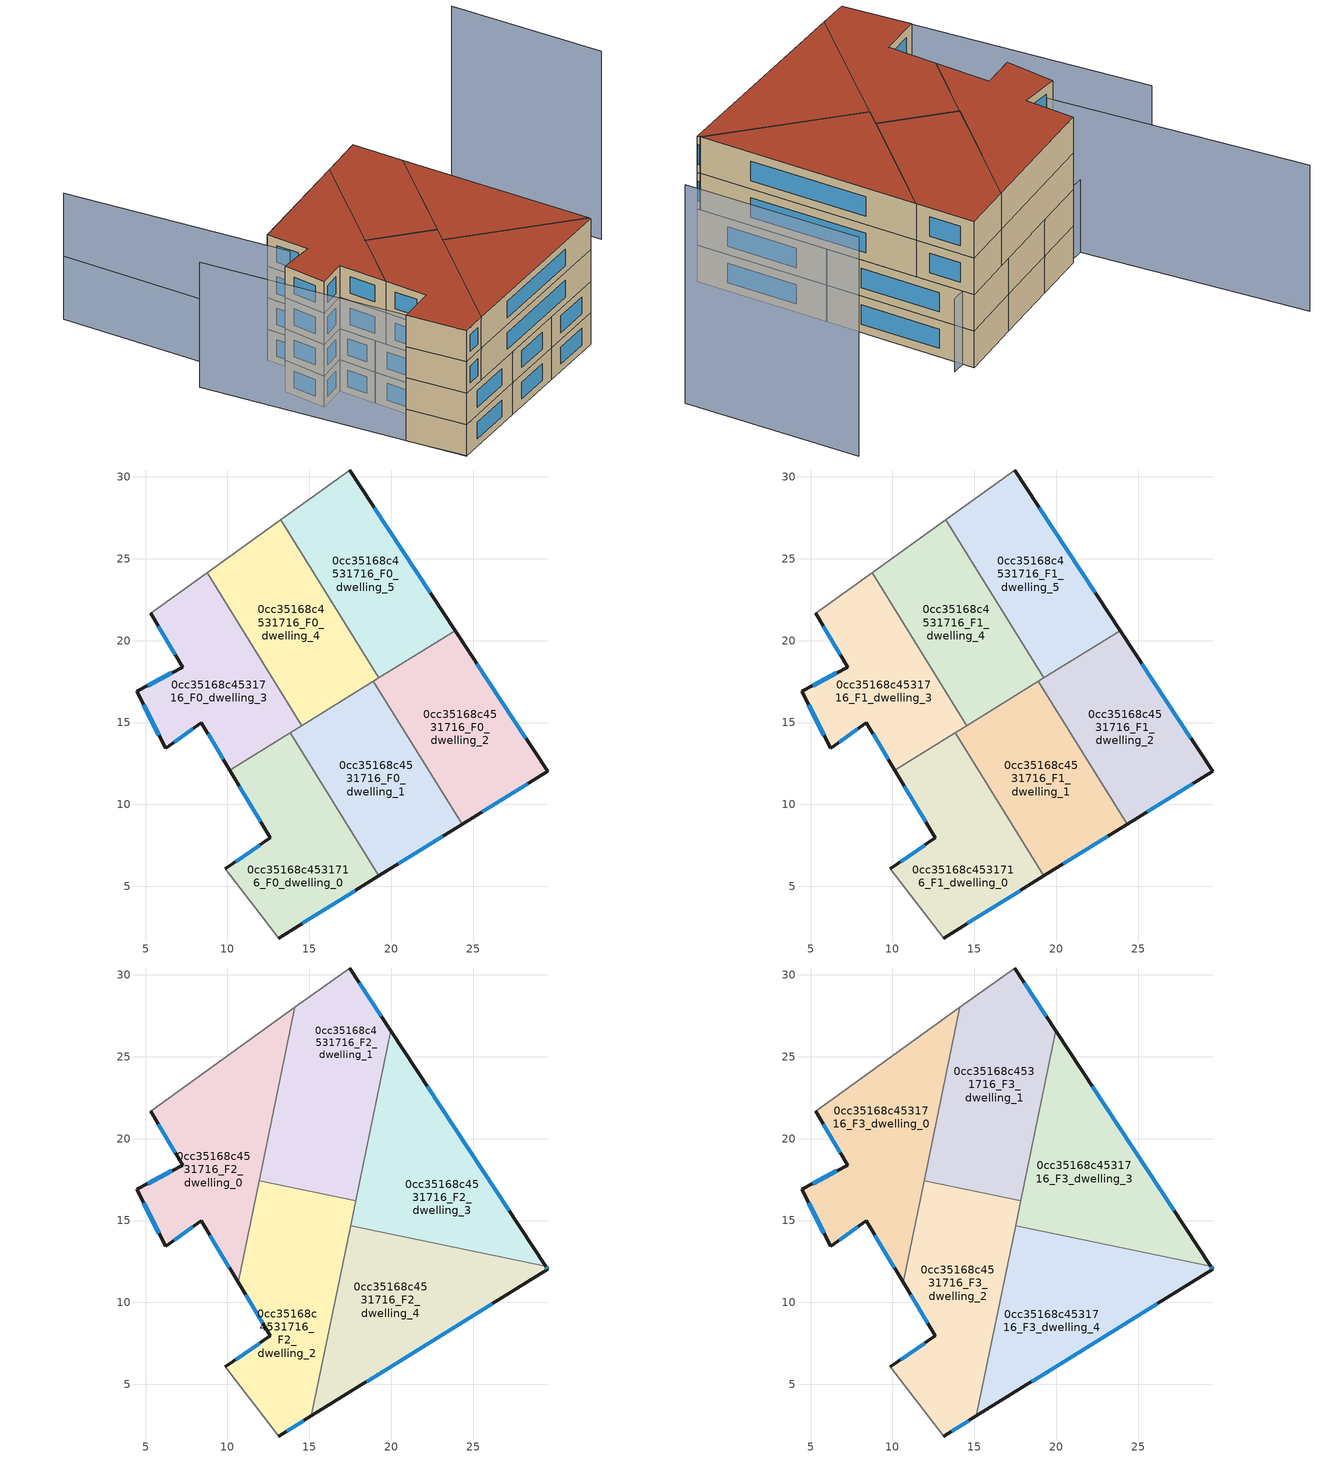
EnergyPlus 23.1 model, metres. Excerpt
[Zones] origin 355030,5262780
0cc35168c4531716_F0_dwelling_0
 floor ground (EU_floor_Construction): 13.82,14.37 19.24,5.63 13.14,1.85 9.86,6.06 12.62,7.96 10.14,12.08 z0
 wall outside (EU_wall_Construction): 13.14,1.85 19.24,5.63 / 10.14,12.08 12.62,7.96 9.86,6.06 z0:3
 wall adiabatic (EU_wall_Construction): 9.86,6.06 13.14,1.85 z0:3
 wall to 0cc35168c4531716_F0_dwelling_1 (EU_wall_Construction): 19.24,5.63 13.82,14.37 z0:3
 wall to 0cc35168c4531716_F0_dwelling_3 (EU_wall_Construction): 13.82,14.37 10.14,12.08 z0:3
 window (EU_Window_Construction): 14.58,2.74 17.81,4.74 / 11.97,7.52 10.51,6.51 / 10.72,11.12 12.04,8.93 z0.7:2.3
0cc35168c4531716_F0_dwelling_1
 floor ground (EU_floor_Construction): 18.92,17.53 24.34,8.79 19.24,5.63 13.82,14.37 z0
 wall outside (EU_wall_Construction): 19.24,5.63 24.34,8.79 z0:3
 wall to 0cc35168c4531716_F0_dwelling_2 (EU_wall_Construction): 24.34,8.79 18.92,17.53 z0:3
 wall to 0cc35168c4531716_F0_dwelling_4 (EU_wall_Construction): 18.92,17.53 14.55,14.82 z0:3
 wall to 0cc35168c4531716_F0_dwelling_3 (EU_wall_Construction): 14.55,14.82 13.82,14.37 z0:3
 window (EU_Window_Construction): 20.44,6.38 23.14,8.05 z0.7:2.3
0cc35168c4531716_F0_dwelling_2
 floor ground (EU_floor_Construction): 23.9,20.62 29.54,12.03 24.34,8.79 18.92,17.53 z0
 wall outside (EU_wall_Construction): 24.34,8.79 29.54,12.03 23.9,20.62 z0:3
 wall to 0cc35168c4531716_F0_dwelling_5 (EU_wall_Construction): 23.9,20.62 19.23,17.72 z0:3
 wall to 0cc35168c4531716_F0_dwelling_4 (EU_wall_Construction): 19.23,17.72 18.92,17.53 z0:3
 window (EU_Window_Construction): 28.22,14.04 25.22,18.6 / 25.56,9.55 28.32,11.27 z0.7:2.3
0cc35168c4531716_F0_dwelling_3
 floor ground (EU_floor_Construction): 8.76,24.15 14.55,14.82 10.14,12.08 8.41,14.99 6.23,13.42 4.47,16.92 7.27,18.37 5.31,21.67 z0
 wall outside (EU_wall_Construction): 5.31,21.67 7.27,18.37 4.47,16.92 6.23,13.42 8.41,14.99 10.14,12.08 z0:3
 wall adiabatic (EU_wall_Construction): 8.76,24.15 5.31,21.67 z0:3
 wall to 0cc35168c4531716_F0_dwelling_4 (EU_wall_Construction): 14.55,14.82 8.76,24.15 z0:3
 window (EU_Window_Construction): 5.77,20.89 6.81,19.14 / 8.81,14.3 9.74,12.77 / 6.74,13.78 7.89,14.62 / 4.89,16.09 5.81,14.24 / 6.61,18.03 5.13,17.26 z0.7:2.3
0cc35168c4531716_F0_dwelling_4
 floor ground (EU_floor_Construction): 13.24,27.38 19.23,17.72 14.55,14.82 8.76,24.15 z0
 wall adiabatic (EU_wall_Construction): 13.24,27.38 8.76,24.15 z0:3
 wall to 0cc35168c4531716_F0_dwelling_5 (EU_wall_Construction): 19.23,17.72 13.24,27.38 z0:3
0cc35168c4531716_F0_dwelling_5
 floor ground (EU_floor_Construction): 17.45,30.42 23.9,20.62 19.23,17.72 13.24,27.38 z0
 wall outside (EU_wall_Construction): 23.9,20.62 17.45,30.42 z0:3
 wall adiabatic (EU_wall_Construction): 17.45,30.42 13.24,27.38 z0:3
 window (EU_Window_Construction): 22.38,22.92 18.97,28.12 z0.7:2.3
0cc35168c4531716_F1_dwelling_0
 floor to 0cc35168c4531716_F0_dwelling_0 (EU_floor_Construction): 13.82,14.37 19.24,5.63 13.14,1.85 9.86,6.06 12.62,7.96 10.14,12.08 z3
 wall outside (EU_wall_Construction): 13.14,1.85 19.24,5.63 / 10.14,12.08 12.62,7.96 9.86,6.06 z3:6
 wall adiabatic (EU_wall_Construction): 9.86,6.06 13.14,1.85 z3:6
 wall to 0cc35168c4531716_F1_dwelling_1 (EU_wall_Construction): 19.24,5.63 13.82,14.37 z3:6
 wall to 0cc35168c4531716_F1_dwelling_3 (EU_wall_Construction): 13.82,14.37 10.14,12.08 z3:6
 window (EU_Window_Construction): 14.58,2.74 17.81,4.74 / 11.97,7.52 10.51,6.51 / 10.72,11.12 12.04,8.93 z3.7:5.3
0cc35168c4531716_F1_dwelling_1
 floor to 0cc35168c4531716_F0_dwelling_1 (EU_floor_Construction): 18.92,17.53 24.34,8.79 19.24,5.63 13.82,14.37 z3
 wall outside (EU_wall_Construction): 19.24,5.63 24.34,8.79 z3:6
 wall to 0cc35168c4531716_F1_dwelling_2 (EU_wall_Construction): 24.34,8.79 18.92,17.53 z3:6
 wall to 0cc35168c4531716_F1_dwelling_4 (EU_wall_Construction): 18.92,17.53 14.55,14.82 z3:6
 wall to 0cc35168c4531716_F1_dwelling_3 (EU_wall_Construction): 14.55,14.82 13.82,14.37 z3:6
 window (EU_Window_Construction): 20.44,6.38 23.14,8.05 z3.7:5.3
 ceiling adiabatic (EU_roof_Construction): 24.34,8.79 21.15,13.92 17.51,14.67 16.54,9.98 19.24,5.63 z6
0cc35168c4531716_F1_dwelling_2
 floor to 0cc35168c4531716_F0_dwelling_2 (EU_floor_Construction): 23.9,20.62 29.54,12.03 24.34,8.79 18.92,17.53 z3
 wall outside (EU_wall_Construction): 24.34,8.79 29.54,12.03 23.9,20.62 z3:6
 wall to 0cc35168c4531716_F1_dwelling_5 (EU_wall_Construction): 23.9,20.62 19.23,17.72 z3:6
 wall to 0cc35168c4531716_F1_dwelling_4 (EU_wall_Construction): 19.23,17.72 18.92,17.53 z3:6
 window (EU_Window_Construction): 28.22,14.04 25.22,18.6 / 25.56,9.55 28.32,11.27 z3.7:5.3
0cc35168c4531716_F1_dwelling_3
 floor to 0cc35168c4531716_F0_dwelling_3 (EU_floor_Construction): 8.76,24.15 14.55,14.82 10.14,12.08 8.41,14.99 6.23,13.42 4.47,16.92 7.27,18.37 5.31,21.67 z3
 wall outside (EU_wall_Construction): 5.31,21.67 7.27,18.37 4.47,16.92 6.23,13.42 8.41,14.99 10.14,12.08 z3:6
 wall adiabatic (EU_wall_Construction): 8.76,24.15 5.31,21.67 z3:6
 wall to 0cc35168c4531716_F1_dwelling_4 (EU_wall_Construction): 14.55,14.82 8.76,24.15 z3:6
 window (EU_Window_Construction): 5.77,20.89 6.81,19.14 / 8.81,14.3 9.74,12.77 / 6.74,13.78 7.89,14.62 / 4.89,16.09 5.81,14.24 / 6.61,18.03 5.13,17.26 z3.7:5.3
0cc35168c4531716_F1_dwelling_4
 floor to 0cc35168c4531716_F0_dwelling_4 (EU_floor_Construction): 13.24,27.38 19.23,17.72 14.55,14.82 8.76,24.15 z3
 wall adiabatic (EU_wall_Construction): 13.24,27.38 8.76,24.15 z3:6
 wall to 0cc35168c4531716_F1_dwelling_5 (EU_wall_Construction): 19.23,17.72 13.24,27.38 z3:6
0cc35168c4531716_F1_dwelling_5
 floor to 0cc35168c4531716_F0_dwelling_5 (EU_floor_Construction): 17.45,30.42 23.9,20.62 19.23,17.72 13.24,27.38 z3
 wall outside (EU_wall_Construction): 23.9,20.62 17.45,30.42 z3:6
 wall adiabatic (EU_wall_Construction): 17.45,30.42 13.24,27.38 z3:6
 window (EU_Window_Construction): 22.38,22.92 18.97,28.12 z3.7:5.3
0cc35168c4531716_F2_dwelling_0
 floor to 0cc35168c4531716_F1_dwelling_3 (EU_floor_Construction): 8.76,24.15 12.18,18.63 10.93,12.57 10.14,12.09 8.41,14.99 6.23,13.42 4.47,16.92 7.27,18.37 5.31,21.67 z6
 floor to 0cc35168c4531716_F1_dwelling_0 (EU_floor_Construction): 10.93,12.57 10.65,11.24 10.14,12.09 z6
 floor to 0cc35168c4531716_F1_dwelling_5 (EU_floor_Construction): 14.12,28.02 13.8,26.47 13.24,27.38 z6
 floor to 0cc35168c4531716_F1_dwelling_4 (EU_floor_Construction): 13.24,27.38 13.8,26.47 12.18,18.63 8.76,24.15 z6
 wall outside (EU_wall_Construction): 5.31,21.67 7.27,18.37 4.47,16.92 6.23,13.42 8.41,14.99 10.65,11.24 z6:9
 wall adiabatic (EU_wall_Construction): 14.12,28.02 5.31,21.67 z6:9
 wall to 0cc35168c4531716_F2_dwelling_1 (EU_wall_Construction): 11.93,17.42 14.12,28.02 z6:9
 wall to 0cc35168c4531716_F2_dwelling_2 (EU_wall_Construction): 10.65,11.24 11.93,17.42 z6:9
 window (EU_Window_Construction): 6.61,18.03 5.13,17.26 / 5.77,20.89 6.81,19.14 / 8.93,14.11 10.13,12.12 / 6.74,13.78 7.89,14.62 / 4.89,16.09 5.81,14.24 z6.7:8.3
0cc35168c4531716_F2_dwelling_1
 floor to 0cc35168c4531716_F1_dwelling_5 (EU_floor_Construction): 17.45,30.42 19.97,26.58 18.42,19.04 13.8,26.47 14.12,28.02 z6
 floor to 0cc35168c4531716_F1_dwelling_4 (EU_floor_Construction): 13.8,26.47 18.42,19.04 17.98,16.95 17.04,16.36 13.08,17.18 12.18,18.63 z6
 floor to 0cc35168c4531716_F1_dwelling_1 (EU_floor_Construction): 17.98,16.95 17.83,16.2 17.04,16.36 z6
 floor to 0cc35168c4531716_F1_dwelling_3 (EU_floor_Construction): 12.18,18.63 13.08,17.18 11.93,17.42 z6
 wall outside (EU_wall_Construction): 19.97,26.58 17.45,30.42 z6:9
 wall to 0cc35168c4531716_F2_dwelling_2 (EU_wall_Construction): 11.93,17.42 17.83,16.2 z6:9
 wall adiabatic (EU_wall_Construction): 17.45,30.42 14.12,28.02 z6:9
 wall to 0cc35168c4531716_F2_dwelling_3 (EU_wall_Construction): 17.83,16.2 19.97,26.58 z6:9
 window (EU_Window_Construction): 19.38,27.48 18.04,29.52 z6.7:8.3
0cc35168c4531716_F2_dwelling_2
 floor to 0cc35168c4531716_F1_dwelling_0 (EU_floor_Construction): 13.82,14.37 16.54,9.99 15.11,3.07 13.14,1.85 9.86,6.06 12.62,7.96 10.65,11.24 10.93,12.57 z6
 floor to 0cc35168c4531716_F1_dwelling_1 (EU_floor_Construction): 17.83,16.2 16.54,9.99 13.82,14.37 17.04,16.36 z6
 floor to 0cc35168c4531716_F1_dwelling_3 (EU_floor_Construction): 13.08,17.18 14.55,14.82 10.93,12.57 11.93,17.42 z6
 floor to 0cc35168c4531716_F1_dwelling_4 (EU_floor_Construction): 17.04,16.36 14.55,14.82 13.08,17.18 z6
 wall outside (EU_wall_Construction): 10.65,11.24 12.62,7.96 9.86,6.06 / 13.14,1.85 15.11,3.07 z6:9
 wall adiabatic (EU_wall_Construction): 9.86,6.06 13.14,1.85 z6:9
 wall to 0cc35168c4531716_F2_dwelling_4 (EU_wall_Construction): 15.11,3.07 17.51,14.67 z6:9
 wall to 0cc35168c4531716_F2_dwelling_3 (EU_wall_Construction): 17.51,14.67 17.83,16.2 z6:9
 window (EU_Window_Construction): 11.97,7.52 10.51,6.51 / 11.11,10.47 12.16,8.73 / 13.61,2.13 14.65,2.78 z6.7:8.3
0cc35168c4531716_F2_dwelling_3
 floor to 0cc35168c4531716_F1_dwelling_2 (EU_floor_Construction): 23.89,20.62 29.42,12.21 21.15,13.92 18.92,17.53 z6
 floor to 0cc35168c4531716_F1_dwelling_5 (EU_floor_Construction): 19.97,26.58 23.89,20.62 19.23,17.72 18.42,19.04 z6
 floor to 0cc35168c4531716_F1_dwelling_4 (EU_floor_Construction): 18.42,19.04 19.23,17.72 17.98,16.95 z6
 floor to 0cc35168c4531716_F1_dwelling_1 (EU_floor_Construction): 18.92,17.53 21.15,13.92 17.51,14.67 17.98,16.95 z6
 wall outside (EU_wall_Construction): 29.42,12.21 19.97,26.58 z6:9
 wall to 0cc35168c4531716_F2_dwelling_4 (EU_wall_Construction): 17.51,14.67 29.42,12.21 z6:9
 window (EU_Window_Construction): 27.2,15.59 22.19,23.21 z6.7:8.3
0cc35168c4531716_F2_dwelling_4
 floor to 0cc35168c4531716_F1_dwelling_0 (EU_floor_Construction): 16.54,9.98 19.24,5.63 15.11,3.07 z6
 floor to 0cc35168c4531716_F1_dwelling_2 (EU_floor_Construction): 29.42,12.21 29.54,12.03 24.34,8.79 21.15,13.92 z6
 floor adiabatic (EU_floor_Construction): 21.15,13.92 24.34,8.79 19.24,5.63 16.54,9.98 17.51,14.67 z6
 wall outside (EU_wall_Construction): 15.11,3.07 29.54,12.03 29.42,12.21 z6:9
 window (EU_Window_Construction): 29.51,12.07 29.45,12.17 / 18.5,5.17 26.15,9.92 z6.7:8.3
0cc35168c4531716_F3_dwelling_0
 floor to 0cc35168c4531716_F2_dwelling_0 (EU_floor_Construction): 14.12,28.02 10.65,11.24 8.41,14.99 6.23,13.42 4.47,16.92 7.27,18.37 5.31,21.67 z9
 wall outside (EU_wall_Construction): 5.31,21.67 7.27,18.37 4.47,16.92 6.23,13.42 8.41,14.99 10.65,11.24 z9:12
 wall adiabatic (EU_wall_Construction): 14.12,28.02 5.31,21.67 z9:12
 wall to 0cc35168c4531716_F3_dwelling_1 (EU_wall_Construction): 11.93,17.42 14.12,28.02 z9:12
 wall to 0cc35168c4531716_F3_dwelling_2 (EU_wall_Construction): 10.65,11.24 11.93,17.42 z9:12
 window (EU_Window_Construction): 6.61,18.03 5.13,17.26 / 5.77,20.89 6.81,19.14 / 8.93,14.11 10.13,12.12 / 6.74,13.78 7.89,14.62 / 4.89,16.09 5.81,14.24 z9.7:11.3
 roof outside (EU_roof_Construction): 10.65,11.24 14.12,28.02 5.31,21.67 7.27,18.37 4.47,16.92 6.23,13.42 8.41,14.99 z12
0cc35168c4531716_F3_dwelling_1
 floor to 0cc35168c4531716_F2_dwelling_1 (EU_floor_Construction): 17.45,30.42 19.97,26.58 17.83,16.2 11.93,17.42 14.12,28.02 z9
 wall outside (EU_wall_Construction): 19.97,26.58 17.45,30.42 z9:12
 wall to 0cc35168c4531716_F3_dwelling_2 (EU_wall_Construction): 11.93,17.42 17.83,16.2 z9:12
 wall adiabatic (EU_wall_Construction): 17.45,30.42 14.12,28.02 z9:12
 wall to 0cc35168c4531716_F3_dwelling_3 (EU_wall_Construction): 17.83,16.2 19.97,26.58 z9:12
 window (EU_Window_Construction): 19.38,27.48 18.04,29.52 z9.7:11.3
 roof outside (EU_roof_Construction): 17.83,16.2 19.97,26.58 17.45,30.42 14.12,28.02 11.93,17.42 z12
0cc35168c4531716_F3_dwelling_2
 floor to 0cc35168c4531716_F2_dwelling_2 (EU_floor_Construction): 17.83,16.2 15.11,3.07 13.14,1.85 9.86,6.06 12.62,7.96 10.65,11.24 11.93,17.42 z9
 wall outside (EU_wall_Construction): 10.65,11.24 12.62,7.96 9.86,6.06 / 13.14,1.85 15.11,3.07 z9:12
 wall adiabatic (EU_wall_Construction): 9.86,6.06 13.14,1.85 z9:12
 wall to 0cc35168c4531716_F3_dwelling_4 (EU_wall_Construction): 15.11,3.07 17.51,14.67 z9:12
 wall to 0cc35168c4531716_F3_dwelling_3 (EU_wall_Construction): 17.51,14.67 17.83,16.2 z9:12
 window (EU_Window_Construction): 11.97,7.52 10.51,6.51 / 11.11,10.47 12.16,8.73 / 13.61,2.13 14.65,2.78 z9.7:11.3
 roof outside (EU_roof_Construction): 15.11,3.07 17.83,16.2 11.93,17.42 10.65,11.24 12.62,7.96 9.86,6.06 13.14,1.85 z12
0cc35168c4531716_F3_dwelling_3
 floor to 0cc35168c4531716_F2_dwelling_3 (EU_floor_Construction): 19.97,26.58 29.42,12.21 17.51,14.67 z9
 wall outside (EU_wall_Construction): 29.42,12.21 19.97,26.58 z9:12
 wall to 0cc35168c4531716_F3_dwelling_4 (EU_wall_Construction): 17.51,14.67 29.42,12.21 z9:12
 window (EU_Window_Construction): 27.2,15.59 22.19,23.21 z9.7:11.3
 roof outside (EU_roof_Construction): 29.42,12.21 19.97,26.58 17.51,14.67 z12
0cc35168c4531716_F3_dwelling_4
 floor to 0cc35168c4531716_F2_dwelling_4 (EU_floor_Construction): 29.42,12.21 29.54,12.03 15.11,3.07 17.51,14.67 z9
 wall outside (EU_wall_Construction): 15.11,3.07 29.54,12.03 29.42,12.21 z9:12
 window (EU_Window_Construction): 29.51,12.07 29.45,12.17 / 18.5,5.17 26.15,9.92 z9.7:11.3
 roof outside (EU_roof_Construction): 29.54,12.03 29.42,12.21 17.51,14.67 15.11,3.07 z12
shading: -1.34,20.57 13.14,1.84 / -6.46,34.56 5.8,18.7 z0:12; 18.88,30.26 3.05,19.92 / 3.05,19.92 -6.48,34.51 z0:6; 37.28,25.4 29.64,36.8 z0:18
[Building]
EU S2 Campaign: North Axis=0; Terrain=City; Solar Distribution=FullExterior
[Site:Location]
Budapest.Ferenc.Liszt.Intl.AP: Latitude=47.437; Longitude=19.256; Time Zone=1; Elevation=185
[SizingPeriod:WeatherFileDays]
AnnualSizingPeriod: Begin Month=1; Begin Day of Month=1; End Month=12; End Day of Month=31; Day of Week for Start Day=Monday; Use Weather File Daylight Saving Period=No; Use Weather File Rain and Snow Indicators=No
[MATERIAL]
EU_InternalMass_Material: Roughness=MediumRough; Thickness=0.1; Conductivity=1; Density=1800; Specific Heat=900; Thermal Absorptance=0.9; Solar Absorptance=0.7; Visible Absorptance=0.7
[MATERIAL:NOMASS] Roughness=MediumRough; Thermal Absorptance=0.9; Solar Absorptance=0.7; Visible Absorptance=0.7
Name | Thermal Resistance
EU_wall_NoMass | 0.832559
EU_roof_NoMass | 1.39638
EU_floor_NoMass | 0.872794
[WINDOWMATERIAL:SIMPLEGLAZINGSYSTEM]
EU_Window_SimpleGlazing: UFactor=2.79869; Solar Heat Gain Coefficient=0.75; Visible Transmittance=0.75
[CONSTRUCTION]
EU_wall_Construction: EU_wall_NoMass
EU_roof_Construction: EU_roof_NoMass
EU_floor_Construction: EU_floor_NoMass
EU_Window_Construction: EU_Window_SimpleGlazing
EU_InternalMass_Construction: EU_InternalMass_Material
[ZONE] Type=1; Multiplier=1; Ceiling Height=autocalculate; Floor Area=autocalculate; Part of Total Floor Area=Yes
Name | Volume
0cc35168c4531716_F0_dwelling_0; 0cc35168c4531716_F1_dwelling_0 | 184.846
0cc35168c4531716_F2_dwelling_0; 0cc35168c4531716_F3_dwelling_0 | 221.808
0cc35168c4531716_F0_dwelling_1; 0cc35168c4531716_F1_dwelling_1 | 184.818
0cc35168c4531716_F2_dwelling_1; 0cc35168c4531716_F3_dwelling_1 | 221.787
0cc35168c4531716_F0_dwelling_2; 0cc35168c4531716_F1_dwelling_2 | 184.841
0cc35168c4531716_F2_dwelling_2; 0cc35168c4531716_F3_dwelling_2 | 221.791
0cc35168c4531716_F0_dwelling_3; 0cc35168c4531716_F1_dwelling_3 | 184.829
0cc35168c4531716_F2_dwelling_3; 0cc35168c4531716_F3_dwelling_3 | 221.789
0cc35168c4531716_F0_dwelling_4; 0cc35168c4531716_F1_dwelling_4 | 184.83
0cc35168c4531716_F2_dwelling_4; 0cc35168c4531716_F3_dwelling_4 | 221.813
0cc35168c4531716_F0_dwelling_5; 0cc35168c4531716_F1_dwelling_5 | 184.819
[INTERNALMASS] Construction=EU_InternalMass_Construction
Name | Zone or ZoneList | Surface Area
0cc35168c4531716_F0_dwelling_0_EU_InternalMass | 0cc35168c4531716_F0_dwelling_0 | 61.6151
0cc35168c4531716_F0_dwelling_1_EU_InternalMass | 0cc35168c4531716_F0_dwelling_1 | 61.606
0cc35168c4531716_F0_dwelling_2_EU_InternalMass | 0cc35168c4531716_F0_dwelling_2 | 61.6136
0cc35168c4531716_F0_dwelling_3_EU_InternalMass | 0cc35168c4531716_F0_dwelling_3 | 61.6096
0cc35168c4531716_F0_dwelling_4_EU_InternalMass | 0cc35168c4531716_F0_dwelling_4 | 61.6102
0cc35168c4531716_F0_dwelling_5_EU_InternalMass | 0cc35168c4531716_F0_dwelling_5 | 61.6063
0cc35168c4531716_F1_dwelling_0_EU_InternalMass | 0cc35168c4531716_F1_dwelling_0 | 61.6151
0cc35168c4531716_F1_dwelling_1_EU_InternalMass | 0cc35168c4531716_F1_dwelling_1 | 61.606
0cc35168c4531716_F1_dwelling_2_EU_InternalMass | 0cc35168c4531716_F1_dwelling_2 | 61.6136
0cc35168c4531716_F1_dwelling_3_EU_InternalMass | 0cc35168c4531716_F1_dwelling_3 | 61.6096
0cc35168c4531716_F1_dwelling_4_EU_InternalMass | 0cc35168c4531716_F1_dwelling_4 | 61.6102
0cc35168c4531716_F1_dwelling_5_EU_InternalMass | 0cc35168c4531716_F1_dwelling_5 | 61.6063
0cc35168c4531716_F2_dwelling_0_EU_InternalMass | 0cc35168c4531716_F2_dwelling_0 | 73.9359
0cc35168c4531716_F2_dwelling_1_EU_InternalMass | 0cc35168c4531716_F2_dwelling_1 | 73.9299
0cc35168c4531716_F2_dwelling_2_EU_InternalMass | 0cc35168c4531716_F2_dwelling_2 | 73.9299
0cc35168c4531716_F2_dwelling_3_EU_InternalMass | 0cc35168c4531716_F2_dwelling_3 | 73.933
0cc35168c4531716_F2_dwelling_4_EU_InternalMass | 0cc35168c4531716_F2_dwelling_4 | 73.9401
0cc35168c4531716_F3_dwelling_0_EU_InternalMass | 0cc35168c4531716_F3_dwelling_0 | 73.9359
0cc35168c4531716_F3_dwelling_1_EU_InternalMass | 0cc35168c4531716_F3_dwelling_1 | 73.9299
0cc35168c4531716_F3_dwelling_2_EU_InternalMass | 0cc35168c4531716_F3_dwelling_2 | 73.9299
0cc35168c4531716_F3_dwelling_3_EU_InternalMass | 0cc35168c4531716_F3_dwelling_3 | 73.933
0cc35168c4531716_F3_dwelling_4_EU_InternalMass | 0cc35168c4531716_F3_dwelling_4 | 73.9401
[OTHEREQUIPMENT] Fuel Type=Electricity; Design Level Calculation Method=Watts/Area; Power per Zone Floor Area=1; Fraction Latent=0; Fraction Radiant=0; Fraction Lost=0; Carbon Dioxide Generation Rate=0; EndUse Subcategory=EU_Step8_InternalGains
Name | Zone or ZoneList or Space or SpaceList | Schedule
EU_Step8_InternalGain_0cc35168c4531716_F0_dwelling_0_f000 | 0cc35168c4531716_F0_dwelling_0 | EU_Step8_GainSchedule_0cc35168c4531716_F0_dwelling_0_f000
EU_Step8_InternalGain_0cc35168c4531716_F0_dwelling_1_f000 | 0cc35168c4531716_F0_dwelling_1 | EU_Step8_GainSchedule_0cc35168c4531716_F0_dwelling_1_f000
EU_Step8_InternalGain_0cc35168c4531716_F0_dwelling_2_f000 | 0cc35168c4531716_F0_dwelling_2 | EU_Step8_GainSchedule_0cc35168c4531716_F0_dwelling_2_f000
EU_Step8_InternalGain_0cc35168c4531716_F0_dwelling_3_f000 | 0cc35168c4531716_F0_dwelling_3 | EU_Step8_GainSchedule_0cc35168c4531716_F0_dwelling_3_f000
EU_Step8_InternalGain_0cc35168c4531716_F0_dwelling_4_f000 | 0cc35168c4531716_F0_dwelling_4 | EU_Step8_GainSchedule_0cc35168c4531716_F0_dwelling_4_f000
EU_Step8_InternalGain_0cc35168c4531716_F0_dwelling_5_f000 | 0cc35168c4531716_F0_dwelling_5 | EU_Step8_GainSchedule_0cc35168c4531716_F0_dwelling_5_f000
EU_Step8_InternalGain_0cc35168c4531716_F1_dwelling_0_f000 | 0cc35168c4531716_F1_dwelling_0 | EU_Step8_GainSchedule_0cc35168c4531716_F1_dwelling_0_f000
EU_Step8_InternalGain_0cc35168c4531716_F1_dwelling_1_f000 | 0cc35168c4531716_F1_dwelling_1 | EU_Step8_GainSchedule_0cc35168c4531716_F1_dwelling_1_f000
EU_Step8_InternalGain_0cc35168c4531716_F1_dwelling_2_f000 | 0cc35168c4531716_F1_dwelling_2 | EU_Step8_GainSchedule_0cc35168c4531716_F1_dwelling_2_f000
EU_Step8_InternalGain_0cc35168c4531716_F1_dwelling_3_f000 | 0cc35168c4531716_F1_dwelling_3 | EU_Step8_GainSchedule_0cc35168c4531716_F1_dwelling_3_f000
EU_Step8_InternalGain_0cc35168c4531716_F1_dwelling_4_f000 | 0cc35168c4531716_F1_dwelling_4 | EU_Step8_GainSchedule_0cc35168c4531716_F1_dwelling_4_f000
EU_Step8_InternalGain_0cc35168c4531716_F1_dwelling_5_f000 | 0cc35168c4531716_F1_dwelling_5 | EU_Step8_GainSchedule_0cc35168c4531716_F1_dwelling_5_f000
EU_Step8_InternalGain_0cc35168c4531716_F2_dwelling_0_f000 | 0cc35168c4531716_F2_dwelling_0 | EU_Step8_GainSchedule_0cc35168c4531716_F2_dwelling_0_f000
EU_Step8_InternalGain_0cc35168c4531716_F2_dwelling_1_f000 | 0cc35168c4531716_F2_dwelling_1 | EU_Step8_GainSchedule_0cc35168c4531716_F2_dwelling_1_f000
EU_Step8_InternalGain_0cc35168c4531716_F2_dwelling_2_f000 | 0cc35168c4531716_F2_dwelling_2 | EU_Step8_GainSchedule_0cc35168c4531716_F2_dwelling_2_f000
EU_Step8_InternalGain_0cc35168c4531716_F2_dwelling_3_f000 | 0cc35168c4531716_F2_dwelling_3 | EU_Step8_GainSchedule_0cc35168c4531716_F2_dwelling_3_f000
EU_Step8_InternalGain_0cc35168c4531716_F2_dwelling_4_f000 | 0cc35168c4531716_F2_dwelling_4 | EU_Step8_GainSchedule_0cc35168c4531716_F2_dwelling_4_f000
EU_Step8_InternalGain_0cc35168c4531716_F3_dwelling_0_f000 | 0cc35168c4531716_F3_dwelling_0 | EU_Step8_GainSchedule_0cc35168c4531716_F3_dwelling_0_f000
EU_Step8_InternalGain_0cc35168c4531716_F3_dwelling_1_f000 | 0cc35168c4531716_F3_dwelling_1 | EU_Step8_GainSchedule_0cc35168c4531716_F3_dwelling_1_f000
EU_Step8_InternalGain_0cc35168c4531716_F3_dwelling_2_f000 | 0cc35168c4531716_F3_dwelling_2 | EU_Step8_GainSchedule_0cc35168c4531716_F3_dwelling_2_f000
EU_Step8_InternalGain_0cc35168c4531716_F3_dwelling_3_f000 | 0cc35168c4531716_F3_dwelling_3 | EU_Step8_GainSchedule_0cc35168c4531716_F3_dwelling_3_f000
EU_Step8_InternalGain_0cc35168c4531716_F3_dwelling_4_f000 | 0cc35168c4531716_F3_dwelling_4 | EU_Step8_GainSchedule_0cc35168c4531716_F3_dwelling_4_f000
[ZONEVENTILATION:DESIGNFLOWRATE] Schedule=EU_AlwaysOn; Design Flow Rate Calculation Method=AirChanges/Hour; Air Changes per Hour=0.475469; Ventilation Type=Natural; Fan Pressure Rise=0; Fan Total Efficiency=1; Constant Term Coefficient=1; Temperature Term Coefficient=0; Velocity Term Coefficient=0; Velocity Squared Term Coefficient=0; Minimum Indoor Temperature=-100; Maximum Indoor Temperature=100; Delta Temperature=-100; Minimum Outdoor Temperature=-100; Maximum Outdoor Temperature=100; Maximum Wind Speed=40
Name | Zone or ZoneList or Space or SpaceList
EU_ConstantAir_0cc35168c4531716_F0_dwelling_0 | 0cc35168c4531716_F0_dwelling_0
EU_ConstantAir_0cc35168c4531716_F0_dwelling_1 | 0cc35168c4531716_F0_dwelling_1
EU_ConstantAir_0cc35168c4531716_F0_dwelling_2 | 0cc35168c4531716_F0_dwelling_2
EU_ConstantAir_0cc35168c4531716_F0_dwelling_3 | 0cc35168c4531716_F0_dwelling_3
EU_ConstantAir_0cc35168c4531716_F0_dwelling_4 | 0cc35168c4531716_F0_dwelling_4
EU_ConstantAir_0cc35168c4531716_F0_dwelling_5 | 0cc35168c4531716_F0_dwelling_5
EU_ConstantAir_0cc35168c4531716_F1_dwelling_0 | 0cc35168c4531716_F1_dwelling_0
EU_ConstantAir_0cc35168c4531716_F1_dwelling_1 | 0cc35168c4531716_F1_dwelling_1
EU_ConstantAir_0cc35168c4531716_F1_dwelling_2 | 0cc35168c4531716_F1_dwelling_2
EU_ConstantAir_0cc35168c4531716_F1_dwelling_3 | 0cc35168c4531716_F1_dwelling_3
EU_ConstantAir_0cc35168c4531716_F1_dwelling_4 | 0cc35168c4531716_F1_dwelling_4
EU_ConstantAir_0cc35168c4531716_F1_dwelling_5 | 0cc35168c4531716_F1_dwelling_5
EU_ConstantAir_0cc35168c4531716_F2_dwelling_0 | 0cc35168c4531716_F2_dwelling_0
EU_ConstantAir_0cc35168c4531716_F2_dwelling_1 | 0cc35168c4531716_F2_dwelling_1
EU_ConstantAir_0cc35168c4531716_F2_dwelling_2 | 0cc35168c4531716_F2_dwelling_2
EU_ConstantAir_0cc35168c4531716_F2_dwelling_3 | 0cc35168c4531716_F2_dwelling_3
EU_ConstantAir_0cc35168c4531716_F2_dwelling_4 | 0cc35168c4531716_F2_dwelling_4
EU_ConstantAir_0cc35168c4531716_F3_dwelling_0 | 0cc35168c4531716_F3_dwelling_0
EU_ConstantAir_0cc35168c4531716_F3_dwelling_1 | 0cc35168c4531716_F3_dwelling_1
EU_ConstantAir_0cc35168c4531716_F3_dwelling_2 | 0cc35168c4531716_F3_dwelling_2
EU_ConstantAir_0cc35168c4531716_F3_dwelling_3 | 0cc35168c4531716_F3_dwelling_3
EU_ConstantAir_0cc35168c4531716_F3_dwelling_4 | 0cc35168c4531716_F3_dwelling_4
[HVACTEMPLATE:THERMOSTAT] Constant Heating Setpoint=20; Constant Cooling Setpoint=50
EU_HeatOnly_0cc35168c4531716_F0_dwelling_0; EU_HeatOnly_0cc35168c4531716_F0_dwelling_1; EU_HeatOnly_0cc35168c4531716_F0_dwelling_2; EU_HeatOnly_0cc35168c4531716_F0_dwelling_3; EU_HeatOnly_0cc35168c4531716_F0_dwelling_4; EU_HeatOnly_0cc35168c4531716_F0_dwelling_5; EU_HeatOnly_0cc35168c4531716_F1_dwelling_0; EU_HeatOnly_0cc35168c4531716_F1_dwelling_1; EU_HeatOnly_0cc35168c4531716_F1_dwelling_2; EU_HeatOnly_0cc35168c4531716_F1_dwelling_3; EU_HeatOnly_0cc35168c4531716_F1_dwelling_4; EU_HeatOnly_0cc35168c4531716_F1_dwelling_5; EU_HeatOnly_0cc35168c4531716_F2_dwelling_0; EU_HeatOnly_0cc35168c4531716_F2_dwelling_1; EU_HeatOnly_0cc35168c4531716_F2_dwelling_2; EU_HeatOnly_0cc35168c4531716_F2_dwelling_3; EU_HeatOnly_0cc35168c4531716_F2_dwelling_4; EU_HeatOnly_0cc35168c4531716_F3_dwelling_0; EU_HeatOnly_0cc35168c4531716_F3_dwelling_1; EU_HeatOnly_0cc35168c4531716_F3_dwelling_2; EU_HeatOnly_0cc35168c4531716_F3_dwelling_3; EU_HeatOnly_0cc35168c4531716_F3_dwelling_4
[HVACTEMPLATE:ZONE:IDEALLOADSAIRSYSTEM] System Availability Schedule=EU_AlwaysOn; Maximum Heating Supply Air Temperature=50; Minimum Cooling Supply Air Temperature=13; Maximum Heating Supply Air Humidity Ratio=0.0156; Minimum Cooling Supply Air Humidity Ratio=0.0077; Heating Limit=NoLimit; Cooling Limit=NoLimit; Heating Availability Schedule=EU_AlwaysOn; Cooling Availability Schedule=EU_CoolingOff; Dehumidification Control Type=ConstantSensibleHeatRatio; Cooling Sensible Heat Ratio=0.7; Dehumidification Setpoint=60; Humidification Control Type=None; Humidification Setpoint=30; Outdoor Air Method=None; Outdoor Air Flow Rate per Person=0.00944; Outdoor Air Flow Rate per Zone Floor Area=0; Outdoor Air Flow Rate per Zone=0; Demand Controlled Ventilation Type=None; Outdoor Air Economizer Type=NoEconomizer; Heat Recovery Type=None; Sensible Heat Recovery Effectiveness=0.7; Latent Heat Recovery Effectiveness=0.65
Name | Template Thermostat
0cc35168c4531716_F0_dwelling_0 | EU_HeatOnly_0cc35168c4531716_F0_dwelling_0
0cc35168c4531716_F0_dwelling_1 | EU_HeatOnly_0cc35168c4531716_F0_dwelling_1
0cc35168c4531716_F0_dwelling_2 | EU_HeatOnly_0cc35168c4531716_F0_dwelling_2
0cc35168c4531716_F0_dwelling_3 | EU_HeatOnly_0cc35168c4531716_F0_dwelling_3
0cc35168c4531716_F0_dwelling_4 | EU_HeatOnly_0cc35168c4531716_F0_dwelling_4
0cc35168c4531716_F0_dwelling_5 | EU_HeatOnly_0cc35168c4531716_F0_dwelling_5
0cc35168c4531716_F1_dwelling_0 | EU_HeatOnly_0cc35168c4531716_F1_dwelling_0
0cc35168c4531716_F1_dwelling_1 | EU_HeatOnly_0cc35168c4531716_F1_dwelling_1
0cc35168c4531716_F1_dwelling_2 | EU_HeatOnly_0cc35168c4531716_F1_dwelling_2
0cc35168c4531716_F1_dwelling_3 | EU_HeatOnly_0cc35168c4531716_F1_dwelling_3
0cc35168c4531716_F1_dwelling_4 | EU_HeatOnly_0cc35168c4531716_F1_dwelling_4
0cc35168c4531716_F1_dwelling_5 | EU_HeatOnly_0cc35168c4531716_F1_dwelling_5
0cc35168c4531716_F2_dwelling_0 | EU_HeatOnly_0cc35168c4531716_F2_dwelling_0
0cc35168c4531716_F2_dwelling_1 | EU_HeatOnly_0cc35168c4531716_F2_dwelling_1
0cc35168c4531716_F2_dwelling_2 | EU_HeatOnly_0cc35168c4531716_F2_dwelling_2
0cc35168c4531716_F2_dwelling_3 | EU_HeatOnly_0cc35168c4531716_F2_dwelling_3
0cc35168c4531716_F2_dwelling_4 | EU_HeatOnly_0cc35168c4531716_F2_dwelling_4
0cc35168c4531716_F3_dwelling_0 | EU_HeatOnly_0cc35168c4531716_F3_dwelling_0
0cc35168c4531716_F3_dwelling_1 | EU_HeatOnly_0cc35168c4531716_F3_dwelling_1
0cc35168c4531716_F3_dwelling_2 | EU_HeatOnly_0cc35168c4531716_F3_dwelling_2
0cc35168c4531716_F3_dwelling_3 | EU_HeatOnly_0cc35168c4531716_F3_dwelling_3
0cc35168c4531716_F3_dwelling_4 | EU_HeatOnly_0cc35168c4531716_F3_dwelling_4
[SIZING:ZONE] Zone Cooling Design Supply Air Temperature Input Method=SupplyAirTemperature; Zone Cooling Design Supply Air Temperature=13; Zone Heating Design Supply Air Temperature Input Method=SupplyAirTemperature; Zone Heating Design Supply Air Temperature=50; Zone Cooling Design Supply Air Humidity Ratio=0.008; Zone Heating Design Supply Air Humidity Ratio=0.008; Cooling Design Air Flow Method=DesignDay; Cooling Design Air Flow Rate=0; Cooling Minimum Air Flow per Zone Floor Area=0.000762; Cooling Minimum Air Flow=0; Cooling Minimum Air Flow Fraction=0.2; Heating Design Air Flow Method=DesignDay; Heating Design Air Flow Rate=0; Heating Maximum Air Flow per Zone Floor Area=0.002032; Heating Maximum Air Flow=0.141576; Heating Maximum Air Flow Fraction=0.3; Account for Dedicated Outdoor Air System=No; Dedicated Outdoor Air System Control Strategy=NeutralSupplyAir; Dedicated Outdoor Air Low Setpoint Temperature for Design=autosize; Dedicated Outdoor Air High Setpoint Temperature for Design=autosize; Zone Load Sizing Method=Sensible Load Only No Latent Load; Zone Latent Cooling Design Supply Air Humidity Ratio Input Method=HumidityRatioDifference; Zone Cooling Design Supply Air Humidity Ratio Difference=0.005; Zone Latent Heating Design Supply Air Humidity Ratio Input Method=HumidityRatioDifference; Zone Humidification Design Supply Air Humidity Ratio Difference=0.005
0cc35168c4531716_F0_dwelling_0; 0cc35168c4531716_F0_dwelling_1; 0cc35168c4531716_F0_dwelling_2; 0cc35168c4531716_F0_dwelling_3; 0cc35168c4531716_F0_dwelling_4; 0cc35168c4531716_F0_dwelling_5; 0cc35168c4531716_F1_dwelling_0; 0cc35168c4531716_F1_dwelling_1; 0cc35168c4531716_F1_dwelling_2; 0cc35168c4531716_F1_dwelling_3; 0cc35168c4531716_F1_dwelling_4; 0cc35168c4531716_F1_dwelling_5; 0cc35168c4531716_F2_dwelling_0; 0cc35168c4531716_F2_dwelling_1; 0cc35168c4531716_F2_dwelling_2; 0cc35168c4531716_F2_dwelling_3; 0cc35168c4531716_F2_dwelling_4; 0cc35168c4531716_F3_dwelling_0; 0cc35168c4531716_F3_dwelling_1; 0cc35168c4531716_F3_dwelling_2; 0cc35168c4531716_F3_dwelling_3; 0cc35168c4531716_F3_dwelling_4
[SCHEDULE:CONSTANT]
Name | Hourly Value
EU_AlwaysOn | 1
EU_CoolingOff | 0
[SCHEDULE:FILE] Column Number=1; Rows to Skip at Top=0; Number of Hours of Data=8760; Column Separator=Comma; Interpolate to Timestep=No; Minutes per Item=60; Adjust Schedule for Daylight Savings=Yes
Name | File
EU_Step8_GainSchedule_0cc35168c4531716_F0_dwelling_0_f000 | ../../schedules/0cc35168c4531716/0cc35168c4531716_F0_dwelling_0_f000_gain.csv
EU_Step8_GainSchedule_0cc35168c4531716_F0_dwelling_1_f000 | ../../schedules/0cc35168c4531716/0cc35168c4531716_F0_dwelling_1_f000_gain.csv
EU_Step8_GainSchedule_0cc35168c4531716_F0_dwelling_2_f000 | ../../schedules/0cc35168c4531716/0cc35168c4531716_F0_dwelling_2_f000_gain.csv
EU_Step8_GainSchedule_0cc35168c4531716_F0_dwelling_3_f000 | ../../schedules/0cc35168c4531716/0cc35168c4531716_F0_dwelling_3_f000_gain.csv
EU_Step8_GainSchedule_0cc35168c4531716_F0_dwelling_4_f000 | ../../schedules/0cc35168c4531716/0cc35168c4531716_F0_dwelling_4_f000_gain.csv
EU_Step8_GainSchedule_0cc35168c4531716_F0_dwelling_5_f000 | ../../schedules/0cc35168c4531716/0cc35168c4531716_F0_dwelling_5_f000_gain.csv
EU_Step8_GainSchedule_0cc35168c4531716_F1_dwelling_0_f000 | ../../schedules/0cc35168c4531716/0cc35168c4531716_F1_dwelling_0_f000_gain.csv
EU_Step8_GainSchedule_0cc35168c4531716_F1_dwelling_1_f000 | ../../schedules/0cc35168c4531716/0cc35168c4531716_F1_dwelling_1_f000_gain.csv
EU_Step8_GainSchedule_0cc35168c4531716_F1_dwelling_2_f000 | ../../schedules/0cc35168c4531716/0cc35168c4531716_F1_dwelling_2_f000_gain.csv
EU_Step8_GainSchedule_0cc35168c4531716_F1_dwelling_3_f000 | ../../schedules/0cc35168c4531716/0cc35168c4531716_F1_dwelling_3_f000_gain.csv
EU_Step8_GainSchedule_0cc35168c4531716_F1_dwelling_4_f000 | ../../schedules/0cc35168c4531716/0cc35168c4531716_F1_dwelling_4_f000_gain.csv
EU_Step8_GainSchedule_0cc35168c4531716_F1_dwelling_5_f000 | ../../schedules/0cc35168c4531716/0cc35168c4531716_F1_dwelling_5_f000_gain.csv
EU_Step8_GainSchedule_0cc35168c4531716_F2_dwelling_0_f000 | ../../schedules/0cc35168c4531716/0cc35168c4531716_F2_dwelling_0_f000_gain.csv
EU_Step8_GainSchedule_0cc35168c4531716_F2_dwelling_1_f000 | ../../schedules/0cc35168c4531716/0cc35168c4531716_F2_dwelling_1_f000_gain.csv
EU_Step8_GainSchedule_0cc35168c4531716_F2_dwelling_2_f000 | ../../schedules/0cc35168c4531716/0cc35168c4531716_F2_dwelling_2_f000_gain.csv
EU_Step8_GainSchedule_0cc35168c4531716_F2_dwelling_3_f000 | ../../schedules/0cc35168c4531716/0cc35168c4531716_F2_dwelling_3_f000_gain.csv
EU_Step8_GainSchedule_0cc35168c4531716_F2_dwelling_4_f000 | ../../schedules/0cc35168c4531716/0cc35168c4531716_F2_dwelling_4_f000_gain.csv
EU_Step8_GainSchedule_0cc35168c4531716_F3_dwelling_0_f000 | ../../schedules/0cc35168c4531716/0cc35168c4531716_F3_dwelling_0_f000_gain.csv
EU_Step8_GainSchedule_0cc35168c4531716_F3_dwelling_1_f000 | ../../schedules/0cc35168c4531716/0cc35168c4531716_F3_dwelling_1_f000_gain.csv
EU_Step8_GainSchedule_0cc35168c4531716_F3_dwelling_2_f000 | ../../schedules/0cc35168c4531716/0cc35168c4531716_F3_dwelling_2_f000_gain.csv
EU_Step8_GainSchedule_0cc35168c4531716_F3_dwelling_3_f000 | ../../schedules/0cc35168c4531716/0cc35168c4531716_F3_dwelling_3_f000_gain.csv
EU_Step8_GainSchedule_0cc35168c4531716_F3_dwelling_4_f000 | ../../schedules/0cc35168c4531716/0cc35168c4531716_F3_dwelling_4_f000_gain.csv
